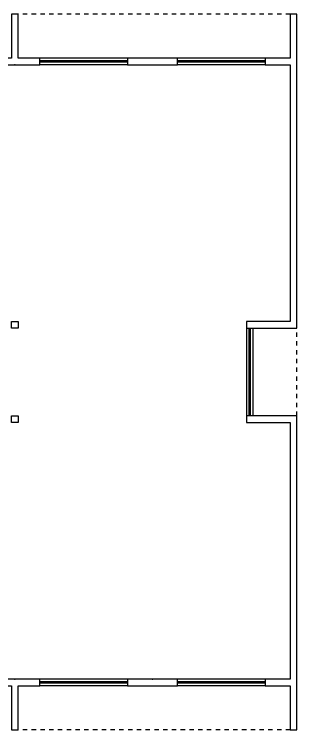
# Model space of a CAD drawing. Header units: millimetres. Extents: x 865.6 to 932.6, y 407.2 to 470.5.
# Drawn here: x 899.47 to 905.91, y 411.55 to 427.85 of the extents above; entities that cross this region are included whole.
import ezdxf

# ---------------------------------------------------------------- set-up
doc = ezdxf.new("R2010")
doc.units = ezdxf.units.MM
doc.linetypes.add('ACAD_ISO03W100', pattern=[30, 12, -18])
for name, color, linetype in [('can02', 2, 'Continuous'), ('pena 01', 1, 'Continuous'), ('pena01', 1, 'Continuous'), ('pena02', 2, 'Continuous'), ('pena03', 3, 'Continuous'), ('pena04', 4, 'Continuous')]:
    doc.layers.add(name, color=color, linetype=linetype)

msp = doc.modelspace()

# ---------------------------------------------------------------- linework, layer by layer
at = {"layer": 'can02', "color": 0}
for points in [[(900.052, 426.699), (900.052, 426.849), (899.556, 426.849), (899.556, 427.849), (899.406, 427.849), (899.406, 426.849), (898.91, 426.849), (898.91, 426.699)], [(905.915, 420.699), (905.915, 427.849), (905.765, 427.849), (905.765, 426.849), (905.194, 426.849), (905.194, 426.699), (905.765, 426.699), (905.765, 420.849), (904.765, 420.849), (904.765, 420.699)], [(903.194, 426.699), (903.194, 426.849), (902.052, 426.849), (902.052, 426.699)], [(905.915, 411.549), (905.915, 418.699), (904.765, 418.699), (904.765, 418.549), (905.765, 418.549), (905.765, 412.699), (905.194, 412.699), (905.194, 412.549), (905.765, 412.549), (905.765, 411.549)], [(899.556, 411.549), (899.556, 412.549), (900.052, 412.549), (900.052, 412.699), (898.91, 412.699), (898.91, 412.549), (899.406, 412.549), (899.406, 411.549)], [(903.194, 412.549), (903.194, 412.699), (902.052, 412.699), (902.052, 412.549)]]:
    msp.add_lwpolyline(points, close=True, dxfattribs=at)
at = {"layer": 'pena 01', "color": 0, "linetype": 'ACAD_ISO03W100', "ltscale": 0.005}
for p, q in [((905.765, 427.849), (899.556, 427.849)), ((905.915, 418.699), (905.915, 420.699)), ((905.765, 411.549), (899.556, 411.549))]:
    msp.add_line(p, q, dxfattribs=at)
at = {"layer": 'pena01', "color": 0}
for p, q in [((902.052, 426.849), (900.052, 426.849)), ((905.194, 426.849), (903.194, 426.849)), ((902.052, 426.699), (900.052, 426.699)), ((905.194, 426.699), (903.194, 426.699)), ((904.765, 420.699), (904.765, 418.699)), ((904.915, 420.699), (904.915, 418.699)), ((904.915, 420.699), (904.915, 418.699)), ((902.052, 412.699), (900.052, 412.699)), ((905.194, 412.699), (903.194, 412.699)), ((902.052, 412.549), (900.052, 412.549)), ((905.194, 412.549), (903.194, 412.549))]:
    msp.add_line(p, q, dxfattribs=at)
at = {"layer": 'pena02', "color": 0}
for p, q in [((902.052, 426.789), (900.052, 426.789)), ((902.052, 426.759), (900.052, 426.759)), ((905.194, 426.789), (903.194, 426.789)), ((905.194, 426.759), (903.194, 426.759)), ((904.825, 420.699), (904.825, 418.699)), ((904.855, 420.699), (904.855, 418.699)), ((902.052, 412.639), (900.052, 412.639)), ((902.052, 412.609), (900.052, 412.609)), ((905.194, 412.639), (903.194, 412.639)), ((905.194, 412.609), (903.194, 412.609))]:
    msp.add_line(p, q, dxfattribs=at)
at = {"layer": 'pena03', "color": 0}
for p in [(899.481, 426.699), (899.481, 412.699), (902.623, 412.699)]:
    msp.add_point(p, dxfattribs=at)
at = {"layer": 'pena04', "color": 0}
for points in [[(899.406, 420.699), (899.406, 420.849), (899.556, 420.849), (899.556, 420.699)], [(899.406, 418.549), (899.406, 418.699), (899.556, 418.699), (899.556, 418.549)]]:
    msp.add_lwpolyline(points, close=True, dxfattribs=at)

doc.saveas('drawing.dxf')
